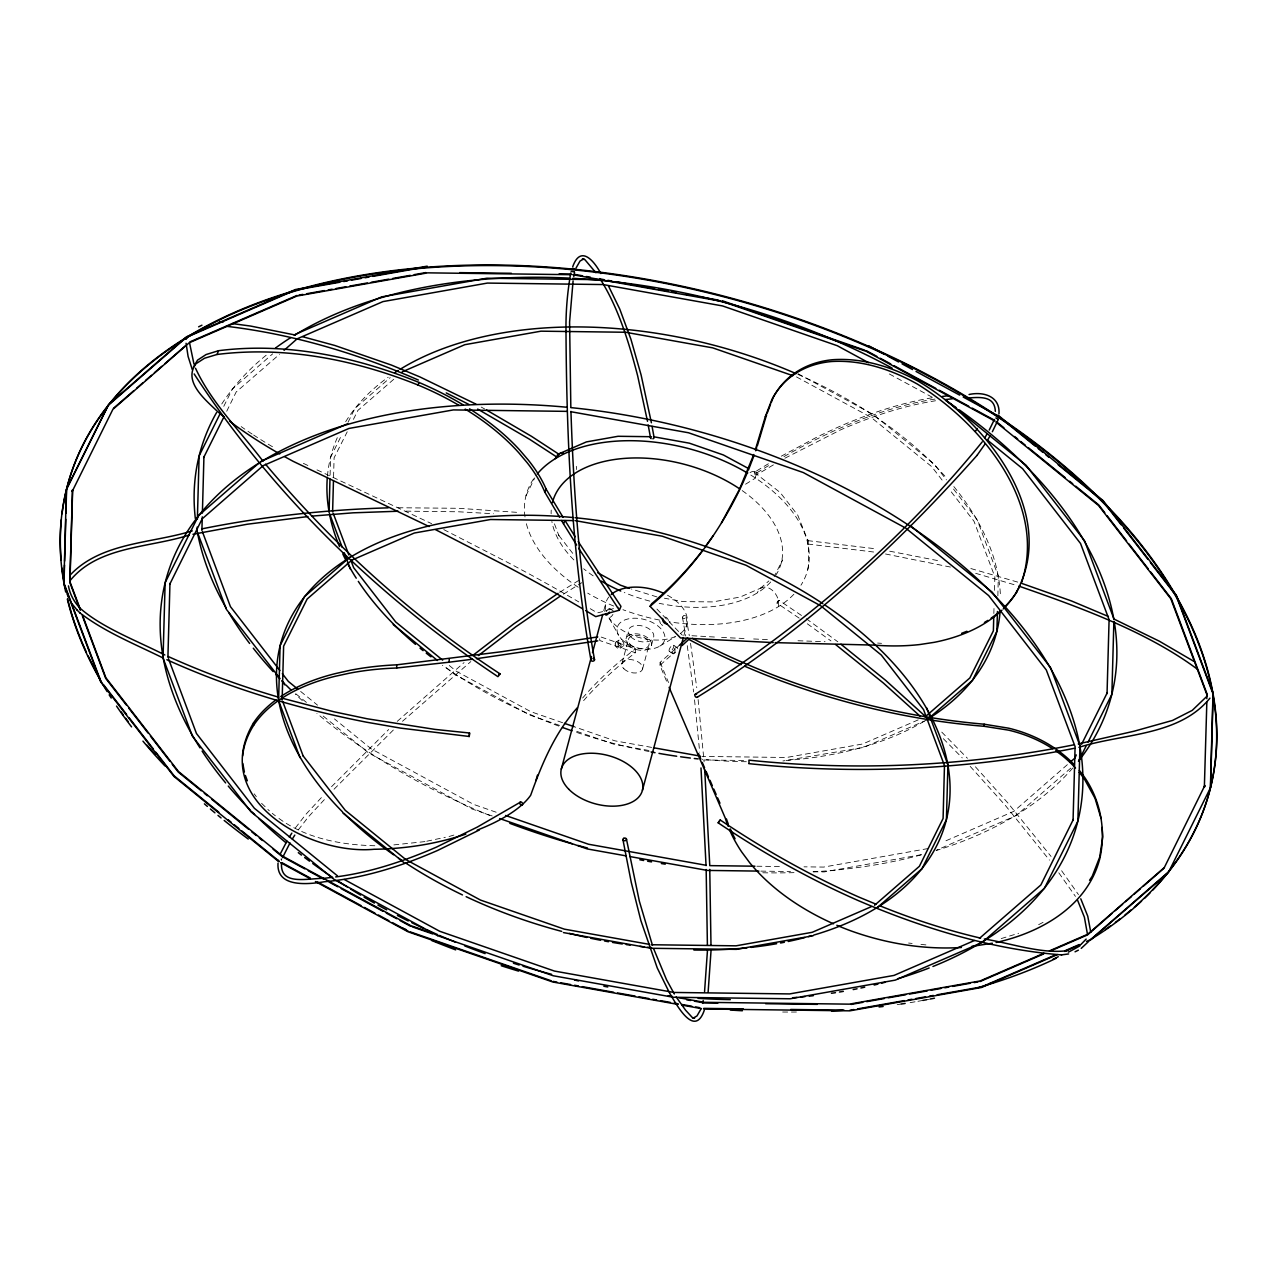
<?xml version="1.0" encoding="UTF-8"?>
<svg xmlns="http://www.w3.org/2000/svg" width="1277" height="1277" viewBox="0 0 1277 1277"><rect width="100%" height="100%" fill="white"/><g stroke="black" fill="none" stroke-linecap="round" stroke-linejoin="round"><path stroke-width="0.75" stroke-dasharray="5 3.75" d="M635.339 652.723L635.355 648.844L599.727 636.569L599.727 640.527L635.339 652.723A710.682 317.271 -2.4 0 0 587.197 696.54L582.583 701.807M281.579 860.427L281.483 859.708A1.884 1.469 1.2 0 0 280.94 859.118M330.089 475.188L330.599 457.294L341.119 436.127M333.568 477.103L334.095 457.82L347.216 431.818M993.841 613.487L994.065 605.777M994.48 590.357L994.863 576.869L974.016 521.287L949.865 490.081M997.864 595.944L998.311 576.119L977.017 519.42L952.498 487.718M675.022 649.163L674.879 652.036L659.954 665.285L667.584 683.658M659.954 665.285L660.145 662.348L679.396 645.268M807.766 569.462C809.889 563.109 807.399 526.858 807.543 544.002L874.25 552.095M778.395 606.671L778.411 600.445A13.664 9.562 58.4 0 0 767.956 587.691A13.664 9.562 58.4 0 0 757.469 592.783M603.766 610.629L605.809 602.999M626.049 638.771L628.3 630.375M621.947 663.577L628.428 639.394M642.57 668.972L649.051 644.773M651.43 645.396L653.68 637.015M683.865 635.643L686.93 624.182M525.964 495.843L534.792 477.853M781.332 562.566L782.514 559.933L774.165 576.709M223.778 406.341L232.51 388.831L272.671 353.825M226.731 411.258L236.149 392.023L279.567 354.272M348.046 422.24L354.958 408.369L390.219 377.657M353.426 419.351L357.863 410.444L394.96 378.231M282.009 858.846L281.116 859.054M295.354 827.943L305.841 814.407L323.512 795.3M298.275 829.954L308.475 816.785L326.05 797.79M582.647 697.992L587.212 692.772A710.858 319.617 -2.1 0 1 635.355 648.844M331.525 786.712L388.655 729.55M334.047 789.218L393.907 729.454M397.243 721.361L464.046 662.587M402.478 721.282L470.846 661.566M807.687 540.618L876.533 548.902M807.543 544.002L808.038 540.937L797.758 515.19L780.215 492.539L751.626 470.223M760.294 588.41L768.898 580.923M1067.364 764.652L1013.858 811.326L942.618 842.229M1070.764 768.115L1016.189 815.572L936.52 850.163M559.677 592.32L579.742 579.79M563.412 594.188L581.785 582.695M745.529 484.222L755.505 478.077L755.808 473.48A856.213 337.447 -56.4 0 1 770.781 464.301M616.057 641.98L618.834 640.272M620.239 648.173L623.032 646.465M773.415 464.876L756.176 475.092A1.884 1.325 58.8 0 1 754.803 474.166L754.42 473.352A1.644 1.165 58.8 0 1 754.787 472.011L769.744 462.944M659.762 646.146L675.07 636.936M781.301 456.176L818.573 436.239L839.388 426.55C869.876 413.269 901.674 402.574 934.604 397.37M784.924 458.204L840.617 429.854C871.026 416.605 902.727 405.942 935.562 400.755M1038.632 924.676L1043.804 921.962M754.787 472.011L755.425 471.852A1.884 1.325 58.8 0 1 756.814 472.777L757.181 473.591A1.644 1.165 58.8 0 1 756.814 474.932M762.545 587.324L740.085 597.077L712.774 601.914L683.227 601.611L664.439 598.243M918.179 719.893L862.677 743.98L786.472 757.484L701.919 756.415M926.751 720.036L863.619 747.412L782.897 760.98M683.69 615.913L682.924 616.328A1.644 1.261 -9.8 0 0 682.572 617.653L683.083 618.196A1.884 1.437 -9.8 0 0 684.823 618.371L685.605 617.94A1.644 1.261 -9.8 0 0 685.957 616.615L685.446 616.073M1001.216 938.579L1018.631 933.264M449.073 836.499L456.4 834.328M604.181 611.204L607.182 610.358M608.666 609.943L618.643 607.134M602.68 611.619L597.301 612.912A710.858 254.171 24.1 0 0 588.92 607.9M426.805 841.208L445.354 837.281M928.012 848.567L823.633 867.083L803.999 866.828M921.515 854.664L824.144 871.936L812.284 871.776M424.954 841.607L392.199 845.071M397.993 507.751L458.651 508.294L516.722 512.332M405.926 511.151L458.603 511.79L493.465 513.737M703.659 759.975L745.257 760.501M756.878 866.221L782.402 866.556M760.869 871.122L790.527 871.505M797.997 640.751L825.054 641.692M374.815 845.757L374.177 845.725C340.72 844.879 305.762 838.382 278.37 818.014M744.044 638.516L719.015 637.287M753.653 638.963L770.957 639.761M691.942 635.723L717.083 637.175M920.94 944.405L926.08 944.916M908.586 943.049L912.129 943.432M889.686 551.185L940.095 561.05M885.504 553.979L950.647 567.1M656.921 596.902L631.397 589M651.621 747.396L614.796 740.804L573.788 726.581M648.971 750.509L613.886 744.236L574.554 730.588M970.839 568.536L1018.152 582.232M975.66 573.309L1017.035 585.536M562.598 722.702L530.913 711.72L456.288 671.223L448.722 665.062M559.565 725.4L529.588 714.992L454.229 674.128L443.55 665.445M496.162 812.22L473.559 804.382L371.32 748.913L334.446 718.919M492.22 815.971L471.724 808.868L368.494 752.887L322.059 715.136M801.477 615.466L779.082 600.35L777.517 601.307L777.007 603.175L799.37 618.26M777.007 603.175L779.082 600.35M796.465 376.907L871.185 417.435L931.747 466.68L943.815 482.291M316.999 469.872L431.642 523.666M303.367 463.343L308.475 465.786M443.773 529.604L507.432 562.295A710.858 254.171 24.1 0 1 578.8 601.93M889.351 373.969L934.461 398.44M797.965 373.698L873.245 414.53L934.253 464.142L946.417 479.865M481.237 407.076L484.717 409.007M673.617 645.236A3.751 1.469 -56.4 0 1 671.287 650.711A3.751 1.469 -56.4 0 1 669.451 648.876A3.751 1.469 -56.4 0 1 673.617 645.236L677.113 647.551A3.751 1.469 -56.4 0 1 674.799 653.042A3.751 1.469 -56.4 0 1 672.947 651.206A3.751 1.469 -56.4 0 1 677.113 647.551M610.007 608.794L613.519 611.124M669.292 651.318L672.787 653.648M806.266 618.691L837.824 641.804M807.319 623.783L830.96 640.926M272.224 813.337L275.369 815.795M300.654 691.448L317.542 705.175M295.753 693.73L306.592 702.542M261.562 803.297L269.351 810.847M680.274 633.2L682.285 635.164M941.772 732.12L967.439 758.299M943.336 738.681L962.235 757.884M666.466 619.01L656.442 608.57M669.036 621.644L679.284 632.211M975.405 766.791L1007.92 803.01L1051.067 856.468M970.169 766.36L1005.238 805.292L1049.471 860.139M572.719 553.34L557.57 533.77L558.943 535.813L553.548 521.415M254.155 793.815L256.326 796.625M1061.634 870.738L1078.474 894.618M1058.793 872.814L1075.442 896.39M609.177 618.26L618.675 635.419M660.145 662.348L668.525 682.541M686.052 616.951L689.293 635.675M682.477 617.318L685.717 636.026M690.538 643.353L696.763 687.696M687.249 645.667L693.634 691.942M698.12 699.557L704.09 761.81M694.544 699.844L699.7 752.169M618.132 643.097L618.164 647.056M930.63 998.949A591.155 352.452 15 0 1 926.767 999.699M922.872 1000.418A591.155 352.452 15 0 1 916.998 1001.471M915.034 1001.807A591.155 352.452 15 0 1 907.149 1003.115M901.179 1004.025A591.155 352.452 15 0 1 897.188 1004.616M796.417 1012.022A591.155 352.452 15 0 1 782.53 1012.022M662.763 625.379A3.751 2.618 58.4 0 1 661.278 624.389M660.656 623.639A3.751 2.618 58.4 0 1 659.794 620.989M665.556 617.062A3.751 2.618 58.4 0 1 668.43 620.558M881.529 643.337A204.99 131.547 23.4 0 1 877.602 643.049M783.966 456.607A856.213 337.447 -56.4 0 1 935.083 399.062M750.03 472.602A13.664 5.379 -56.4 0 1 755.808 473.48M1072.792 767.988A471.676 281.227 15 0 1 936.057 850.562M921.1 854.888A471.676 281.227 15 0 1 813.369 871.808M794.007 872.638A471.676 281.227 15 0 1 762.289 872.766M489.602 815.412A471.676 281.227 15 0 1 316.904 713.364M302.33 700.61A471.676 281.227 15 0 1 295.37 694.161M221.767 403.995A471.676 281.227 15 0 1 267.547 354.128M924.277 721.218A344.327 205.294 15 0 1 783.519 760.661M746.343 761.715A344.327 205.294 15 0 1 701.999 759.288M649.131 751.546A344.327 205.294 15 0 1 573.868 731.466M558.783 726.086A344.327 205.294 15 0 1 442.385 665.253M327.423 476.241A344.327 205.294 15 0 1 337.447 437.325M345.668 421.729A344.327 205.294 15 0 1 388.192 377.226M797.917 374.416A344.327 205.294 15 0 1 947.215 478.747M953.839 486.569A344.327 205.294 15 0 1 1000.466 596.726M770.717 581.977A118.314 70.538 15 0 1 659.187 603.319M649.801 601.116A118.314 70.538 15 0 1 624.23 592.512M593.182 575.863A118.314 70.538 15 0 1 583.637 568.76M573.852 559.917A118.314 70.538 15 0 1 551.872 521.479M551.137 513.833A118.314 70.538 15 0 1 551.233 510.05M742.192 490.591A118.314 70.538 15 0 1 776.304 574.554M793.879 594.236A145.642 86.836 15 0 1 669.371 621.835M659.507 620.063A145.642 86.836 15 0 1 622.937 609.704M613.694 606.064A145.642 86.836 15 0 1 587.707 593.135M578.226 587.228A145.642 86.836 15 0 1 526.076 522.548M525.007 516.946A145.642 86.836 15 0 1 536.196 475.283M750.844 475.092A145.642 86.836 15 0 1 800.95 585.217M576.278 466.297A13.664 9.562 58.4 0 1 576.629 469.553M683.77 615.658A1.884 1.437 -9.8 0 1 685.51 615.833M612.944 614.397A3.751 1.469 -56.4 0 1 610.023 617.334M607.389 610.023A3.751 1.469 -56.4 0 1 610.262 609.736M606.272 611.603A3.751 1.469 -56.4 0 1 606.798 610.773M272.496 446.742A136.783 34.846 27.1 0 1 253.612 435.042M252.112 434.068A136.783 34.846 27.1 0 1 241.161 426.598M667.472 595.242A41.918 24.997 15 0 1 678.47 634.892M675.645 636.425A41.918 24.997 15 0 1 609.049 617.908M605.633 609.624A41.918 24.997 15 0 1 608.762 597.077M615.179 643.991A3.751 2.618 58.4 0 0 619.616 648.477A3.751 2.618 58.4 0 0 619.632 642.762A3.751 2.618 58.4 0 0 615.179 643.991M617.956 642.283A3.751 2.618 58.4 0 0 622.41 646.769A3.751 2.618 58.4 0 0 622.426 641.054A3.751 2.618 58.4 0 0 617.956 642.283M621.723 639.346A24.518 14.622 15 0 0 662.971 643.353A24.518 14.622 15 0 0 638.261 618.387A24.518 14.622 15 0 0 621.723 639.346M630.678 636.712A13.121 7.822 15 0 0 652.755 638.867A13.121 7.822 15 0 0 639.522 625.507A13.121 7.822 15 0 0 630.678 636.712M623.878 668.733A10.663 6.353 15 0 0 641.82 670.473A10.663 6.353 15 0 0 631.077 659.618A10.663 6.353 15 0 0 623.878 668.733M630.359 644.534A10.663 6.353 15 0 0 648.301 646.274A10.663 6.353 15 0 0 637.558 635.419A10.663 6.353 15 0 0 630.359 644.534M628.428 645.108A13.121 7.822 15 0 0 650.504 647.247A13.121 7.822 15 0 0 637.287 633.887A13.121 7.822 15 0 0 628.428 645.108"/><path stroke-width="1.5" d="M242.662 755.92C243.636 744.954 247.834 734.69 253.58 725.4L253.596 722.766A202.835 112.488 9.1 0 1 275.928 699.924M253.58 725.4A202.149 113.988 10.3 0 1 335.228 676.283L349.722 673.139A204.655 112.328 8.4 0 1 396.652 668.015L396.748 664.838L501.877 651.685L597.764 636.888M707.442 950.695L704.569 991.559M711.034 950.679L708.128 992.069M63.85 583.621L66.42 490.017M64.01 582.998L64.504 565.088M64.616 561.098L65.766 519.276M65.925 513.306L66.596 489.41M72.486 490.288L69.788 582.344L80.243 610.183M163.057 657.878L165.116 583.206M167.91 657.352L169.953 583.413L169.681 584.403L202.149 518.861L263.142 465.674L348.988 428.433L453.367 409.917L567.227 411.37M197.153 527.114L197.153 531.535M197.376 519.26L199.1 456.368M201.894 530.514L202.277 516.898M202.389 513.003L203.937 456.575L203.666 457.565L224.066 416.605M278.594 700.53L280.094 646.002M282.137 700.131L283.622 646.162L307.134 599.041L351.957 560.06M329.067 512.189L329.977 479.083M332.611 511.79L333.457 480.95M946.433 819.339L947.933 764.811M993.745 617.35L993.378 630.838L969.866 677.959L925.043 716.94M996.906 630.998L997.433 611.523M1075.042 748.434L1073.063 820.425L1073.334 819.435L1040.851 884.977L979.459 938.356M1077.9 820.632L1079.959 745.96M1111.884 693.794L1113.831 623.048M1206.845 701.935L1204.355 787.334L1204.578 786.073M1206.797 698.615L1207.068 694.049L1171.296 598.626L1150.737 572.064M1210.404 787.59L1212.99 694.002M1210.58 786.983L1213.15 693.379M396.732 667.999L449.105 662.204L449.281 658.661M185.915 339.075L185.931 338.868A1.884 1.293 36.3 0 1 187.033 338.166A1.884 0.846 -2.2 0 0 185.931 338.868L185.883 339.187M1052.44 748.593A136.32 114.467 -7.9 0 0 1008.543 730.141L983.992 726.278L984.136 724.203C915.37 718.217 847.561 702.542 782.833 678.662L781.285 678.119A710.858 554.026 1.3 0 1 692.389 638.324M573.086 280.94L569.59 321.98L570.835 407.507M570.771 272.991C567.642 290.581 566.014 308.443 565.966 326.321C566.493 437.899 571.314 550.004 590.948 660.049M573.788 276.518L574.554 272.177M702.701 1003.371L703.212 1000.482M561.305 769.105L591.49 656.458M592.512 652.627L602.744 614.445M642.427 790.303L683.355 637.558M1021.568 582.504C1047.906 503.489 980.896 423.565 917.94 384.441L917.477 384.138C891.314 369.468 861.688 359.635 831.407 361.535A136.32 96.509 47.1 0 0 772.01 399.286L765.322 416.669L755.33 449.791M535.941 780.566L537.473 775.123M749.024 763.007L748.929 760.15C857.362 771.5 967.487 766.136 1074.388 744.714M755.729 450.765L756.718 447.716M757.293 445.976L766.599 414.706L765.322 416.669M767.254 412.982L770.526 404.394M748.402 470.144L753.861 455.857M753.781 454.532L739.191 489.921L721.521 522.804M771.196 402.67L773.208 397.45A136.783 96.525 45.5 0 1 832.588 359.715C862.933 357.624 892.719 367.169 919.073 381.663L919.616 382.031C985.7 421.793 1059.942 513.721 1015.822 593.358A202.149 126.343 20 0 1 1003.259 608.906M223.156 416.158A136.32 32.196 27.6 0 1 217.298 411.29C205.485 399.861 182.595 381.376 196.051 363.69L204.512 358.246L216.978 354.479L218.575 350.696C286.607 341.997 356.107 356.826 419.064 382.477A202.835 106.39 18.3 0 1 462.833 404.681M458.794 405.24A202.149 109.199 17.6 0 0 417.994 385L419.064 382.477M559.581 517.169L544.816 492.14L546.109 489.107A204.99 102.878 19.2 0 0 528.199 459.959L519.867 450.222A202.835 106.39 18.3 0 0 469.553 408.832M585.68 610.614A710.682 250.659 24.3 0 1 595.721 616.631L619.361 610.198L620.973 606.383L578.194 541.576M555.335 458.635L558.656 454.117L558.065 456.432M747.636 471.883C735.568 500.887 719.621 528.215 700.69 553.276A710.682 489.251 36.6 0 1 650.073 606.32L680.481 637.941L773.223 642.586M282.6 857.521L290.007 842.932M994.4 419.479L989.212 430.078M998.279 419.542L992.373 431.706M1204.419 786.68L1204.849 785.483L1163.986 868.232L1143.266 886.238M576.645 545.04L563.524 523.841L565.025 520.553L575.161 536.723M572.703 266.765C580.173 245.599 592.959 258.928 600.908 273.581M575.959 268.17L580.013 261.051L583.892 258.864L582.36 258.96L584.914 259.678L595.864 272.719M669.643 993.123C676.65 1004.887 694.608 1038.44 704.297 1010.235M700.881 1009.165L696.987 1015.949L693.108 1018.136L694.64 1018.04L692.597 1017.817L685.573 1010.187L676.172 996.938M280.525 853.451L286.894 841.208M66.915 488.181L108.465 404.761M66.755 488.788L108.29 405.368M199.356 455.378L220.298 413.349M165.371 582.216L198.526 515.669M280.286 645.284L304.485 596.694M972.515 680.306L996.714 631.716M922.042 868.631L946.241 820.042M1076.272 754.93L1074.851 758.139L1070.349 762.034M1081.603 744.252L1107.319 692.597L1107.047 693.587L1109.09 619.648L1080.55 543.523L1022.622 468.723L987.297 439.99M1078.474 761.331L1086.328 745.576M1088.068 742.065L1111.629 694.784M1044.49 888.169L1077.644 821.622M1168.535 872.239L1210.245 788.212M469.553 733.014L469.218 736.478L469.553 733.014L434.962 729.39L367.281 718.791L334.047 711.8L282.456 698.28M1020.084 585.728L1015.822 593.358M253.596 722.766C208.247 799.051 309.178 855.478 374.273 849.253L374.815 849.269C405.687 848.758 436.542 843.985 465.834 834.104M292.321 839.021L294.795 835.094M193.37 367.169L197.552 360.13L206.076 354.543L218.575 350.696M984.663 438.011L987.041 434.004M987.68 439.879L990.106 435.792M289.32 837.121L291.826 833.147M650.073 606.32L651.829 603.606A710.858 488.58 36.2 0 0 702.398 550.642L703.084 549.701M975.516 431.227L977.304 428.465M1089.552 880.284L1092.25 876.198L1099.736 857.059L1102.769 836.77L1102.067 827.448M982.205 441.906C901.977 540.65 802.818 626.049 695.215 694.305A1.644 1.149 58 0 0 694.88 695.63L695.247 696.444A1.884 1.309 58 0 0 696.635 697.37L697.258 697.21C802.674 632.275 895.049 547.673 977.049 455.362M985.174 443.853L977.001 455.426M705.319 546.588L713.173 535.733M577.396 707.697C554.841 732.775 541.831 764.013 530.689 795.236A136.32 50.154 -8.8 0 1 477.199 830.146M557.283 455.139L558.161 454.277A13.664 9.562 58.4 0 1 563.029 452.936M69.788 581.003C97.914 545.87 149.457 547.913 189.092 535.079M1207.212 695.997L1192.239 710.379L1172.525 720.436L1134.008 731.226L1078.251 743.916M1209.926 698.168C1178.894 736.398 1121.876 733.509 1078.937 747.348M1086.152 939.106L1081.619 943.767M1088.882 941.213L1081.22 948.38M69.708 575.544C100.596 542.087 151.676 543.571 192.252 530.865M113.445 408.321L133.734 390.762M1163.73 868.057L1087.717 934.269L1049.423 950.886M498.732 674.432L500.089 673.985L497.918 676.65C378.439 597.125 272.432 494.422 194.152 373.938M682.141 645.555L688.798 639.394A710.682 555.862 1 0 0 741.107 664.663M687.649 637.766L679.396 645.268M469.218 736.478L400.467 728.098L366.531 722.191C297.972 708.767 230.578 688.495 166.84 659.714M108.88 404.298L186.522 336.793M110.221 403.628L186.362 337.399M136.687 388.192L142.609 383.036M145.562 380.466L151.484 375.326M154.437 372.74L161.844 366.307M164.797 363.737L185.516 345.732M284.053 350.361L297.126 338.836L382.972 301.595L487.367 283.079L603.047 284.548L722.543 305.937L837.313 345.732L868.536 362.668M198.861 515.301L259.343 462.705M304.74 596.439L349.962 557.107M928.491 718.616L972.26 680.561M874.585 905.265L919.392 866.301L943.096 818.461L944.469 765.562L923.558 709.629L881.274 655.021L820.712 605.777L745.991 565.248L662.204 536.196L574.985 520.585M876.581 908.218L921.802 868.903M982.205 942.41L1044.155 888.537M1112.203 913.263L1087.541 934.892L1051.083 950.711M1115.156 910.693L1122.563 904.26M1125.516 901.674L1131.438 896.534M1134.391 893.964L1140.313 888.808M1090.638 939.601L1166.779 873.372M1168.12 872.702L1089.967 940.463M473.128 655.197L513.705 623.926L558.001 593.374M478.38 655.58L515.86 626.768L560.06 596.263M591.746 658.804L591.395 659.06A1.644 1.261 -9.8 0 0 591.043 660.385L591.554 660.927A1.884 1.437 -9.8 0 0 593.31 661.087L594.076 660.672A1.644 1.261 -9.8 0 0 594.428 659.347L593.917 658.804M520.186 802.068A1.644 1.165 58.8 0 0 519.819 803.409L520.186 804.223A1.884 1.325 58.8 0 0 521.575 805.148L522.213 804.989A1.644 1.165 58.8 0 0 522.58 803.648L522.197 802.834A1.884 1.325 58.8 0 0 520.824 801.908L477.375 827.049L436.383 847.146C404.202 861.065 370.585 872.51 335.675 876.932M572.032 268.745L572.383 268.553A1.884 1.5 22.8 0 1 574.139 268.729M479.338 830.002L437.612 850.45C401.824 866.029 364.105 878.177 325.06 881.689L324.645 881.721C308.954 884.227 276.247 888.201 278.019 863.156M198.621 326.832L201.942 325.204M1078.379 950.168L1075.058 951.796M189.954 341.869L297.03 295.434M571.138 271.394L574.171 271.698M695.215 694.305L695.853 694.161A1.884 1.309 58 0 1 696.588 694.433M187.033 336.537L295.418 289.528L427.204 266.159M186.873 337.16L295.242 290.134L339.826 282.233M295.195 334.398L381.679 296.887L486.84 278.226L601.531 279.695M402.127 371.878L464.796 344.694L541.001 331.174L625.538 332.259L712.678 347.855L792.809 375.646M261.21 461.236L347.695 423.725M560.411 453.175L586.414 441.906L618.036 436.287L651.174 436.718M351.67 560.204L414.323 533.02L490.528 519.516L573.118 520.569M871.297 906.686L812.204 932.306L735.999 945.826L651.462 944.741M974.383 940.542L894.028 975.405L789.633 993.921L673.953 992.452L554.457 971.063L439.687 931.268L344.279 879.502M981.805 942.602L895.321 980.113L790.16 998.774L673.49 997.273L553.228 975.756L437.74 935.706M1043.947 953.265L980.129 980.944L849.301 1004.153L704.313 1002.317L679.029 997.784M979.97 981.566L1043.788 953.871M1055.808 954.733L981.758 986.866L937.174 994.767M1064.842 950.806L1079.288 944.549M1086.519 941.404L1090.127 939.84M1057.452 954.558L981.582 987.472L849.796 1010.841L703.563 1008.974M1064.683 951.429L1080.933 944.373M652.866 438.825L653.632 438.394A1.644 1.293 -10.4 0 0 654 437.053L653.489 436.495M996.108 942.458C1040.34 932.833 1086.695 906.558 1099.401 860.091L1099.561 859.66C1106.201 831.614 1101.093 801.509 1084.812 777.629A136.783 113.749 -6.4 0 0 1079.304 770.366M201.942 528.854C263.254 516.483 325.667 509.699 388.176 507.847M192.955 534.281L247.291 524.224L307.933 516.547M1075.058 748.146C967.886 769.616 857.458 774.995 748.721 763.63L748.721 763.63M992.325 943.208L971.685 946.433M1067.923 950.567C1042.016 954.302 1011.623 943.432 984.296 938.978M1068.61 953.935L1061.363 954.909M343.705 281.547L347.583 280.86M351.446 280.174L361.152 278.45M365.014 277.763L368.893 277.077M372.772 276.391L419.287 268.138M423.166 267.452L427.045 266.765M298.994 295.083L302.888 294.396M306.799 293.71L324.374 290.581M328.285 289.895L332.18 289.209M336.09 288.506L345.844 286.782M349.754 286.08L367.329 282.967M371.24 282.281L388.815 279.152M392.709 278.466L410.284 275.353M414.195 274.651L425.911 272.576M813.146 935.754L736.382 949.37L651.206 948.284M851.089 1004.424L862.805 1002.349M866.716 1001.647L884.291 998.534M888.185 997.848L905.76 994.719M909.671 994.033L927.246 990.92M931.156 990.218L940.91 988.494M944.82 987.791L948.715 987.105M952.626 986.419L970.201 983.29M974.112 982.604L978.006 981.917M849.955 1010.235L853.834 1009.548M857.713 1008.862L904.228 1000.609M908.107 999.923L911.986 999.237M915.848 998.55L925.554 996.826M929.417 996.14L933.295 995.453M597.764 640.846L476.385 658.709M996.523 415.568L997.433 415.52A1.884 1.469 1.2 0 1 998.806 416.446L998.917 416.797M449.105 662.204L472.49 659.219M216.978 354.479C285.074 345.891 354.767 359.619 417.994 385.015M942.314 396.461L948.093 395.774M945.172 399.621L952.45 398.743M331.828 877.379L324.55 878.257C306.017 878.512 279.902 885.727 281.531 862.965M311.859 516.116L353.043 512.827L398.105 511.231M961.405 947.486C923.782 949.833 885.919 943.495 850.53 930.741A202.149 131.116 12.1 0 1 836.834 925.282M1061.682 954.909C991.048 949.274 922.265 928.06 857.378 900.205L857.17 900.109C808.596 878.64 762.177 852.493 718.169 822.819L720.212 819.962C764.109 849.572 810.4 875.655 858.846 897.061L876.23 904.276M459.672 272.639L511.375 273.294M559.103 273.916L571.027 274.06M570.867 274.683L427.699 272.847L296.871 296.056L189.283 342.731L112.855 409.39L72.151 491.517L72.645 489.666L69.948 581.737L80.403 609.56M754.915 866.205L709.773 865.63L704.712 769.648M758.889 871.106L707.33 870.419L629.832 856.548M717.897 1003.083L704.154 1002.924L694.433 1001.184M765.625 1003.706L817.328 1004.361M703.723 1008.367L743.246 1008.862M790.671 1009.468L844.033 1010.155M969.067 394.497C983.849 391.273 1000.274 396.556 998.981 413.844M969.099 397.977C983.529 396.572 994.783 397.546 995.342 411.338M775.171 642.65L874.266 645.108A204.655 130.206 22.2 0 0 919.983 644.518L934.221 642.331A202.149 126.343 20 0 0 1001.918 610.198M219.229 322.043L222.9 322.315M983.992 726.278C915.306 720.755 847.561 705.271 782.897 681.551L781.093 680.896A710.682 555.862 1 0 1 744.683 666.211M232.143 323.56L250.627 326.066L295.386 335.069M226.284 326.274C292.609 334.095 357.225 353.394 418.361 380.035M984.136 724.203L1008.67 728.193A136.783 113.749 -6.4 0 1 1074.388 764.843M574.794 274.411L582.567 275.816M586.462 276.502L590.357 277.205M600.078 278.945L603.973 279.647M607.852 280.333L611.747 281.036M615.642 281.722L633.137 284.867M637.031 285.553L654.542 288.698M658.421 289.384L668.142 291.124M672.037 291.826L675.932 292.529M685.653 294.269L689.548 294.955M693.427 295.657L697.322 296.36M701.217 297.046L718.712 300.175M572.687 274.683L722.447 301.5L866.429 351.43L994.56 420.947M571.011 411.737L688.542 432.775L803.329 472.57L903.94 527.146M653.888 436.814L689.341 443.167L723.405 454.979L748.178 468.356M653.553 747.747L700.083 756.08M705.989 865.263L588.458 844.225L505.58 815.476M625.969 855.861L587.212 848.918L499.674 818.557M649.61 944.405L564.322 929.145L480.455 900.062L405.815 859.565L345.253 810.32L302.984 755.713M563.428 932.577L651.11 948.268M686.643 999.795L690.538 1000.498M553.021 981.39L556.916 982.093M560.826 982.795L570.611 984.551M574.522 985.253L578.433 985.94M582.344 986.642L613.614 992.245M617.525 992.947L635.132 996.092M639.043 996.794L648.812 998.55M652.723 999.252L656.633 999.939M660.544 1000.641L670.313 1002.397M674.224 1003.099L678.135 1003.802M682.046 1004.504L691.831 1006.244M695.726 1006.946L699.636 1007.649M677.975 1004.408L552.845 982.013L408.097 931.811L315.403 881.545M681.886 1005.111L701.44 1008.607M302.888 336.793L334.829 345.476L391.369 365.062L419.83 376.891L476.018 404.17M980.576 938.116C946.177 930.071 912.48 919.025 879.757 905.744M995.884 417.946L998.247 419.351M278.673 697.194C241.018 686.196 204.049 672.692 168.277 656.538M1021.871 583.445L1071.355 600.908L1108.42 616.504M1018.886 586.127C1079.528 607.198 1147.145 631.732 1197.347 669.18M722.606 300.877L864.737 350.169M629.593 588.362L620.558 585.233L597.764 572.814M564.466 723.357L573.788 726.581M432.999 933.343L410.571 925.57L282.44 856.053L178.461 771.5L105.863 677.752L82.494 615.131M412.263 926.831L432.839 933.966M410.14 931.843L551.137 980.752M718.169 822.819L720.212 819.962M866.604 350.824L876.852 356.395M410.396 926.176L400.148 920.605M1113.608 618.866L1159.388 641.23L1193.851 661.342M164.845 654.973C137.07 640.783 101.522 627.518 79.653 607.82C73.731 601.339 69.804 593.981 68.463 585.872M163.392 658.134C135.154 644.151 105.001 632.179 79.876 612.864M429.104 526.555L293.263 461.38A136.32 32.196 27.6 0 1 284.771 456.751M435.553 529.668L505.9 565.919A710.682 250.659 24.3 0 1 582.296 608.618M446.232 392.917L468.93 404.474M868.871 345.859L884.594 354.399M888.09 356.283L898.561 361.966M902.057 363.865L912.544 369.548M916.024 371.447L959.681 395.12M963.177 397.019L998.103 415.967L1035.072 446.024M880.316 358.278L890.723 363.913M894.187 365.797L935.786 388.368M939.265 390.251L968.732 406.23M972.196 408.113L994.735 420.341M437.628 935.658L334.51 879.725L250.93 811.757L192.588 736.414M304.804 868.887L282.265 856.659L273.086 849.205M308.268 870.77L323.879 879.23M329.067 882.056L337.735 886.749M341.214 888.632L382.813 911.203M386.277 913.087L396.684 918.722M282.393 862.933L310.327 878.081M317.319 881.88L360.976 905.553M364.456 907.452L374.943 913.135M378.439 915.034L388.91 920.717M392.406 922.601L408.129 931.141M280.477 862.598L310.167 878.704M486.457 409.981L531.503 436.335L558.831 454.181M477.646 409.071L529.492 439.224L556.788 457.038M499.993 673.825C411.864 616.264 333.201 544.704 265.52 464.19M840.936 644.231L885.695 680.386L926.575 717.466M835.621 644.55L883.349 683.003L919.967 716.062M651.11 438.649L650.6 438.107A1.644 1.293 -10.4 0 1 650.695 437.069M998.263 415.36L1103.009 500.52L1176.149 594.97M1038.153 448.53L1042.782 452.297M1045.863 454.804L1048.944 457.31M1058.186 464.812L1102.849 501.143L1121.126 524.751M996.268 421.586L1003.914 427.795M1014.608 436.495L1017.673 438.985M1020.722 441.475L1025.319 445.21M1028.368 447.7L1065.066 477.534M1069.663 481.269L1072.712 483.744M1075.777 486.234L1098.715 504.894L1104.765 512.7M996.092 422.192L1098.539 505.5L1170.817 598.785L1206.909 694.672M945.587 399.797L1026.069 465.243L1084.412 540.586M910.054 525.374L992.085 592.081L1050.428 667.424M905.68 528.087L988.637 595.561L1046.31 669.994L1075.218 746.965M442.656 660.145L395.726 621.979L353.633 567.642L350.904 560.395M393.22 624.517L437.452 660.48M297.573 688.942L288.363 681.439L282.329 673.649M342.747 812.858L403.755 862.47M337.336 875.751L254.378 808.277L196.45 733.477L168.484 658.709M201.223 790.766L178.285 772.106L172.235 764.3M204.288 793.256L207.337 795.731M211.934 799.466L248.632 829.3M251.681 831.79L256.278 835.525M259.327 838.015L262.392 840.505M218.814 812.188L174.151 775.857L155.874 752.249M228.056 819.69L231.137 822.196M234.218 824.703L238.847 828.47M241.928 830.976L278.897 861.033M278.737 861.64L173.991 776.48L100.851 682.03M72.182 603.989L77.227 610.246M77.051 610.055L80.068 613.04M263.014 461.189C240.044 430.844 211.695 403.165 195.541 368.287M1123.568 527.896L1147.943 559.374M1150.385 562.534L1173.547 592.432M1107.175 515.828L1126.537 540.825M1128.948 543.954L1148.31 568.951M279.918 670.537L230.435 606.639L202.468 531.87M226.572 609.576L280.062 678.646M282.488 681.79L284.915 684.919M126.263 704.936L105.704 678.374L82.335 615.737M128.69 708.049L148.052 733.046M150.463 736.175L169.825 761.172M103.453 684.568L126.615 714.466M129.057 717.626L153.432 749.104M619.361 610.198L578.657 548.296M599.903 278.594C618.02 306.783 628.938 342.348 637.654 375.821L647.503 421.298M674.336 994.001L666.53 979.746L653.664 948.779M563.029 517.249L546.109 489.107M561.561 520.505L563.524 523.841M608.459 285.92L619.744 309.034L630.918 339.235L641.118 375.039L651.398 422.751M669.435 992.756L657.256 967.966L640.894 920.685L631.269 882.375L622.921 839.612M544.8 492.092L544.816 492.14A204.655 105.4 18.6 0 0 527.082 462.609L518.781 452.776A202.149 109.199 17.6 0 0 465.227 409.087M1080.773 898.8L1087.749 916.184L1090.781 932.274M1077.644 900.413L1084.396 917.205L1087.445 934.125M709.98 780.311L712.279 785.61M713.811 789.122L716.126 794.406M717.658 797.933L719.973 803.217M698.439 753.478L700.738 758.857M702.286 762.449L704.585 767.828M706.133 771.42L708.432 776.799M669.1 687.329L725.24 818.014A204.655 137.134 10.8 0 0 728.098 826.235M67.058 593.917L68.463 597.381M1176.452 595.417L1213.006 692.772M1176.293 596.04L1212.144 691.559M1084.668 540.953L1113.831 618.627M1050.668 667.791L1079.847 745.465M926.559 707.761L947.853 764.46M333.201 513.258L348.86 554.952M329.833 514.36L342.204 547.29M344.263 552.781L350.441 569.239M282.744 701.6L303.16 755.984M278.689 700.881L299.983 757.58M197.855 533.371L226.332 609.209M163.169 658.373L192.332 736.047M64.153 583.605L100.707 680.96M63.994 584.227L100.548 681.583M192.284 369.612L188.086 356.411L186.075 343.29M245.376 775.474L247.339 780.806M652.451 945.283L639.346 901.179L626.48 839.244M193.96 364.057L189.555 342.875M278.083 860.203L278.178 860.554A1.884 1.469 1.2 0 0 279.12 861.352M1101.093 818.509L1095.059 798.38L1084.684 779.545A136.32 114.467 -7.9 0 0 1079.177 772.25M242.758 763.343L244.386 771.978M652.068 426.406L654.079 437.388M648.173 424.954L650.52 437.756M594.523 659.682C579.742 577.747 573.676 494.502 570.947 411.37M700.993 767.956L706.053 865.63M709.757 869.398L710.986 944.98M706.165 869.493L707.394 945.012M697.625 696.683A1.644 1.149 58 0 1 697.258 697.21M593.167 658.293A1.884 1.437 -9.8 0 1 593.997 658.565M65.702 592.049A591.155 352.452 15 0 1 735.265 299.887A591.155 352.452 15 0 1 1152.668 890.165M1149.97 892.942A591.155 352.452 15 0 1 1144.431 898.417M1141.574 901.115A591.155 352.452 15 0 1 1091.101 939.233M1079.991 945.81A591.155 352.452 15 0 1 1068.402 952.131M1056.366 958.197A591.155 352.452 15 0 1 979.012 987.344M934.477 998.183A591.155 352.452 15 0 1 930.63 998.949M926.767 999.699A591.155 352.452 15 0 1 922.872 1000.418M905.154 1003.419A591.155 352.452 15 0 1 901.179 1004.025M883.125 1006.484A591.155 352.452 15 0 1 879.087 1006.962M843.012 1010.283A591.155 352.452 15 0 1 831.55 1010.969M742.384 1010.761A591.155 352.452 15 0 1 730.3 1010.027M518.526 971.111A591.155 352.452 15 0 1 501.222 965.731M455.666 949.88A591.155 352.452 15 0 1 431.562 940.447M406.198 929.688A591.155 352.452 15 0 1 402.494 928.044M248.265 839.053A591.155 352.452 15 0 1 224.177 820.457M221.065 817.934A591.155 352.452 15 0 1 217.984 815.38M214.919 812.842A591.155 352.452 15 0 1 210.386 808.995M207.385 806.41A591.155 352.452 15 0 1 204.416 803.84M164.956 765.929A591.155 352.452 15 0 1 142.944 741.139M131.563 726.884A591.155 352.452 15 0 1 116.526 706.085M111.227 698.056A591.155 352.452 15 0 1 109.168 694.848M107.172 691.639A591.155 352.452 15 0 1 67.378 599.344M824.527 604.787A344.327 205.294 15 0 1 813.72 935.083M811.964 935.594A344.327 205.294 15 0 1 808.421 936.584M804.829 937.557A344.327 205.294 15 0 1 788.164 941.484M784.365 942.266A344.327 205.294 15 0 1 780.534 943.001M776.671 943.703A344.327 205.294 15 0 1 750.972 947.39M746.949 947.821A344.327 205.294 15 0 1 693.874 950.024M651.525 947.63A344.327 205.294 15 0 1 647.678 947.247M643.8 946.816A344.327 205.294 15 0 1 639.921 946.369M630.152 945.124A344.327 205.294 15 0 1 626.225 944.565M622.298 943.99A344.327 205.294 15 0 1 612.449 942.41M608.506 941.724A344.327 205.294 15 0 1 604.564 941.005M600.637 940.271A344.327 205.294 15 0 1 590.804 938.292M586.893 937.462A344.327 205.294 15 0 1 569.382 933.359M561.704 931.38A344.327 205.294 15 0 1 466.137 896.677M462.466 894.938A344.327 205.294 15 0 1 405.304 862.741M402 860.538A344.327 205.294 15 0 1 398.616 858.256M393.587 854.76A344.327 205.294 15 0 1 343.912 813.305M342.603 811.996A344.327 205.294 15 0 1 572.99 517.52M575.001 517.712A344.327 205.294 15 0 1 822.835 603.654M908.586 525.182A471.676 281.227 15 0 1 932.928 966.497M929.177 967.982A471.676 281.227 15 0 1 898.098 978.613M885.28 982.221A471.676 281.227 15 0 1 881.625 983.178M877.922 984.12A471.676 281.227 15 0 1 874.186 985.03M864.737 987.185A471.676 281.227 15 0 1 860.906 987.999M857.059 988.797A471.676 281.227 15 0 1 853.18 989.563M843.379 991.351A471.676 281.227 15 0 1 839.436 992.021M835.461 992.676A471.676 281.227 15 0 1 831.455 993.283M813.289 995.709A471.676 281.227 15 0 1 809.219 996.156M805.133 996.587A471.676 281.227 15 0 1 801.046 997.002M796.944 997.369A471.676 281.227 15 0 1 792.841 997.72M730.316 999.636A471.676 281.227 15 0 1 698.12 998.327M672.005 996.204A471.676 281.227 15 0 1 668.174 995.805M607.772 986.977A471.676 281.227 15 0 1 603.845 986.243M578.497 980.928A471.676 281.227 15 0 1 574.634 980.034M551.584 974.319A471.676 281.227 15 0 1 522.963 966.194M519.164 965.029A471.676 281.227 15 0 1 513.45 963.225M485.116 953.6A471.676 281.227 15 0 1 464.732 945.922M455.618 942.25A471.676 281.227 15 0 1 439.464 935.45M437.708 934.668A471.676 281.227 15 0 1 426.598 929.688M422.91 927.98A471.676 281.227 15 0 1 411.896 922.744M408.257 920.956A471.676 281.227 15 0 1 397.402 915.481M386.692 909.862A471.676 281.227 15 0 1 377.88 905.042M374.4 903.094A471.676 281.227 15 0 1 364.073 897.156M360.673 895.145A471.676 281.227 15 0 1 350.632 889.047M347.344 886.988A471.676 281.227 15 0 1 337.623 880.747M332.738 877.522A471.676 281.227 15 0 1 312.753 863.555M309.497 861.161A471.676 281.227 15 0 1 304.66 857.553M301.468 855.111A471.676 281.227 15 0 1 298.307 852.669M285.936 842.724A471.676 281.227 15 0 1 258.656 818.397M254.65 814.503A471.676 281.227 15 0 1 252.032 811.885M250.739 810.592A471.676 281.227 15 0 1 228.264 786.073M225.646 782.929A471.676 281.227 15 0 1 202.101 751.115M200.042 747.907A471.676 281.227 15 0 1 567.084 407.267M571.011 407.634A471.676 281.227 15 0 1 906.989 524.145M735.073 838.75A204.99 139.544 10.1 0 1 730.268 828.917M728.241 823.952A204.99 139.544 10.1 0 1 726.437 818.956M729.422 829.491A204.655 137.134 10.8 0 0 741.745 852.03L749.775 862.837A202.149 131.116 12.1 0 0 833.498 923.814M1055.632 750.732A136.32 114.467 -7.9 0 1 1075.537 768.052M667.025 623.767A3.751 2.618 58.4 0 1 663.737 622.314A3.751 2.618 58.4 0 1 662.683 618.467M1017.035 591.506A202.835 128.211 21.4 0 1 1004.392 607.15M1000.258 611.013A202.835 128.211 21.4 0 1 991.112 618.18M987.823 620.383A202.835 128.211 21.4 0 1 984.423 622.506M966.881 631.253A202.835 128.211 21.4 0 1 961.677 633.28M396.748 664.838A204.99 110.876 7.4 0 0 349.722 670.377L335.244 673.633A202.835 112.488 9.1 0 0 280.701 696.572M665.253 864.162A471.676 281.227 15 0 1 661.342 863.539M651.541 861.911A471.676 281.227 15 0 1 647.631 861.209M643.704 860.506A471.676 281.227 15 0 1 639.793 859.772M587.484 847.992A471.676 281.227 15 0 1 577.954 845.438M572.224 843.842A471.676 281.227 15 0 1 509.794 823.33M291.3 690.266A471.676 281.227 15 0 1 286.016 685.047M284.723 683.754A471.676 281.227 15 0 1 281.77 680.753M278.865 677.72A471.676 281.227 15 0 1 275.992 674.687M273.166 671.622A471.676 281.227 15 0 1 253.277 648.205M249.622 643.448A471.676 281.227 15 0 1 229.078 613.072M226.284 608.283A471.676 281.227 15 0 1 197.424 532.365M195.333 518.494A471.676 281.227 15 0 1 216.595 412.519M275.545 347.998A471.676 281.227 15 0 1 290.773 337.575M294.301 335.372A471.676 281.227 15 0 1 568.792 278.099M572.83 278.306A471.676 281.227 15 0 1 892.08 368.095M945.954 400.611A471.676 281.227 15 0 1 956.01 407.539M959.33 409.885A471.676 281.227 15 0 1 1113.895 619.616M1114.23 621.612A471.676 281.227 15 0 1 1078.682 760.884M1000.035 612.433A344.327 205.294 15 0 1 930.885 717.131M698.136 758.905A344.327 205.294 15 0 1 694.273 758.49M690.378 758.043A344.327 205.294 15 0 1 680.609 756.782M676.698 756.239A344.327 205.294 15 0 1 658.98 753.382M655.037 752.68A344.327 205.294 15 0 1 651.094 751.93M571.968 730.811A344.327 205.294 15 0 1 562.534 727.475M430.972 656.825A344.327 205.294 15 0 1 426.215 653.138M423.086 650.647A344.327 205.294 15 0 1 420.005 648.141M415.472 644.358A344.327 205.294 15 0 1 358.31 581.386M356.235 578.178A344.327 205.294 15 0 1 347.408 563.125M345.508 559.486A344.327 205.294 15 0 1 342.811 553.979M339.522 546.62A344.327 205.294 15 0 1 329.434 513.625M329.099 511.822A344.327 205.294 15 0 1 327.263 478.173M394.88 372.645A344.327 205.294 15 0 1 398.312 370.426M400.052 369.34A344.327 205.294 15 0 1 796.13 373.65M620.75 591.043A118.314 70.538 15 0 1 601.323 581.051M552.382 502.739A118.314 70.538 15 0 1 738.872 488.325M537.346 473.863A145.642 86.836 15 0 1 747.652 473.144M61.998 513.801A591.155 352.452 15 0 1 814.008 324.39A591.155 352.452 15 0 1 1134.359 907.133M1131.326 909.735A591.155 352.452 15 0 1 1125.085 914.875M1120.296 918.642A591.155 352.452 15 0 1 1115.396 922.345M1110.399 925.969A591.155 352.452 15 0 1 1105.291 929.512M1058.282 956.728A591.155 352.452 15 0 1 1053.014 959.266M994.671 982.061A591.155 352.452 15 0 1 988.717 983.913M155.219 754.563A591.155 352.452 15 0 1 147.063 745.225M128.099 721.489A591.155 352.452 15 0 1 125.737 718.297M123.422 715.088A591.155 352.452 15 0 1 121.139 711.896M99.622 677.991A591.155 352.452 15 0 1 88.209 656.011M86.469 652.324A591.155 352.452 15 0 1 67.537 598.737M64.073 582.376A591.155 352.452 15 0 1 61.966 568.137M61.136 559.996A591.155 352.452 15 0 1 61.344 519.723M609.432 612.082A3.751 1.469 -56.4 0 1 606.783 614.891A3.751 1.469 -56.4 0 1 605.458 613.95M279.727 453.91A136.32 32.196 27.6 0 1 229.525 421.139M611.204 594.523A41.918 24.997 15 0 1 662.715 592.895M623.719 838.351L623.368 838.606A1.644 1.293 -10.4 0 0 623 839.947L623.511 840.505A1.884 1.469 -10.4 0 0 625.267 840.665L626.033 840.234A1.644 1.293 -10.4 0 0 626.4 838.893L625.89 838.351A1.884 1.469 -10.4 0 0 624.134 838.175L623.719 838.351M568.903 789.362A41.918 24.997 15 0 0 639.474 796.21A41.918 24.997 15 0 0 597.205 753.526A41.918 24.997 15 0 0 568.903 789.362"/></g></svg>
